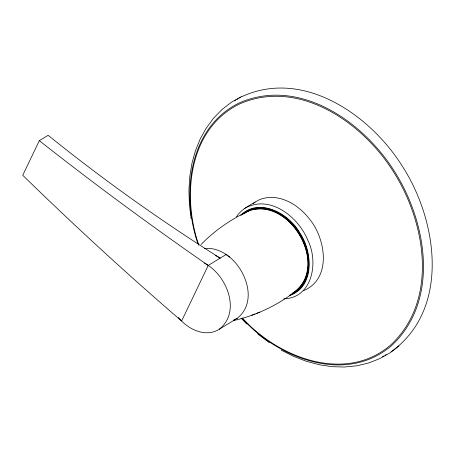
<?xml version="1.0" encoding="UTF-8"?>
<svg xmlns="http://www.w3.org/2000/svg" width="455" height="455" viewBox="0 0 455 455"><rect width="100%" height="100%" fill="white"/><g stroke="black" fill="none" stroke-linecap="round" stroke-linejoin="round"><path stroke-width="0.68" d="M188.95 189.94L189.809 176.318L191.959 163.271L195.388 150.946L200.268 138.815L206.143 128.293L213.526 118.22L222.108 109.416L231.771 102.005L241.69 96.42M215.243 255.323L220.18 258.15A1275.382 761.829 21.1 0 1 48.139 135.294L39.323 140.675L22.75 175.26A2430.041 1546.448 30.1 0 0 181.608 321.025L208.242 265.43L226.152 254.51C245.507 267.204 258.548 301.568 237.203 318.307L219.299 329.227C205.347 338.014 187.568 329.13 178.4 317.419M236.458 216.836C241.548 208.737 250.699 204.904 258.565 200.115C263.473 197.851 268.945 197.066 274.314 197.51C288.959 199.045 301.614 208.521 310.259 220.027C325.877 239.711 331.752 279.125 303.451 290.682M201.11 244.483C213.35 231.834 227.87 221.477 243.527 213.48M240.684 215.226C259.452 197.078 288.868 213.469 299.697 232.755C312.46 251.547 315.269 286.695 289.3 295.727M241.298 215.135C260.106 197.823 288.669 214.026 299.384 232.96C312.266 251.45 314.49 285.717 289.642 295.181M253.111 203.612L255.17 202.026M242.356 214.612C261.42 198.869 288.493 214.732 299.089 233.153C311.118 250.995 314.177 282.14 292.252 293.742M244.198 213.674L248.538 211.018M219.299 329.227C241.759 311.3 226.317 274.354 204.403 263.155M294.874 291.803C328.254 264.89 291.518 200.166 251.621 209.88M391.084 351.829C450.45 309.4 437.483 220.84 402.692 166.78C370.74 115.303 303.536 68.17 241.895 96.625M399.029 345.936L389.975 352.898L380.061 358.483L368.709 362.976L356.686 365.837L344.173 367.031L332.002 366.673L319.581 364.796L306.471 361.333L293.998 356.527L281.258 350.128M290.643 294.976C273.552 307.051 254.157 315.963 233.711 320.519M234.479 100.811L235.713 100.111M236.947 99.418L238.187 98.718M239.421 98.024L240.661 97.325M244.727 208.396C269.673 193.932 298.474 216.978 307.756 240.132C318.619 261.352 313.057 297.968 283.869 298.833M237.203 318.307L233.455 320.223M291.757 293.56C332.451 269.65 290.011 194.154 248.265 211.188M382.427 356.709L383.662 356.009M384.902 355.315L386.136 354.616M251.734 315.298L254.971 314.041M256.58 313.41L259.879 312.124M204.431 248.612C213.617 247.361 222.711 251.41 229.701 257.138M257.74 333.89L269.292 342.632M242.424 318.028C278.119 357.744 346.016 384.213 391.334 344.412C438.739 299.39 425.539 222.427 393.825 172.343C363.062 122.873 299.231 77.913 239.677 103.899C188.199 128.862 181.903 196.668 198.829 245.2M242.231 318.494C278.176 358.495 346.556 385.152 392.199 345.066C439.939 299.72 426.642 222.211 394.707 171.774C363.721 121.951 299.435 76.673 239.461 102.841C188.12 127.701 181.312 195.206 197.919 243.806M241.105 318.039L246.741 324M191.134 218.684L189.382 204.426L188.933 190.435M208.242 265.43A2430.434 1451.786 21.1 0 1 39.323 140.675"/></g></svg>
